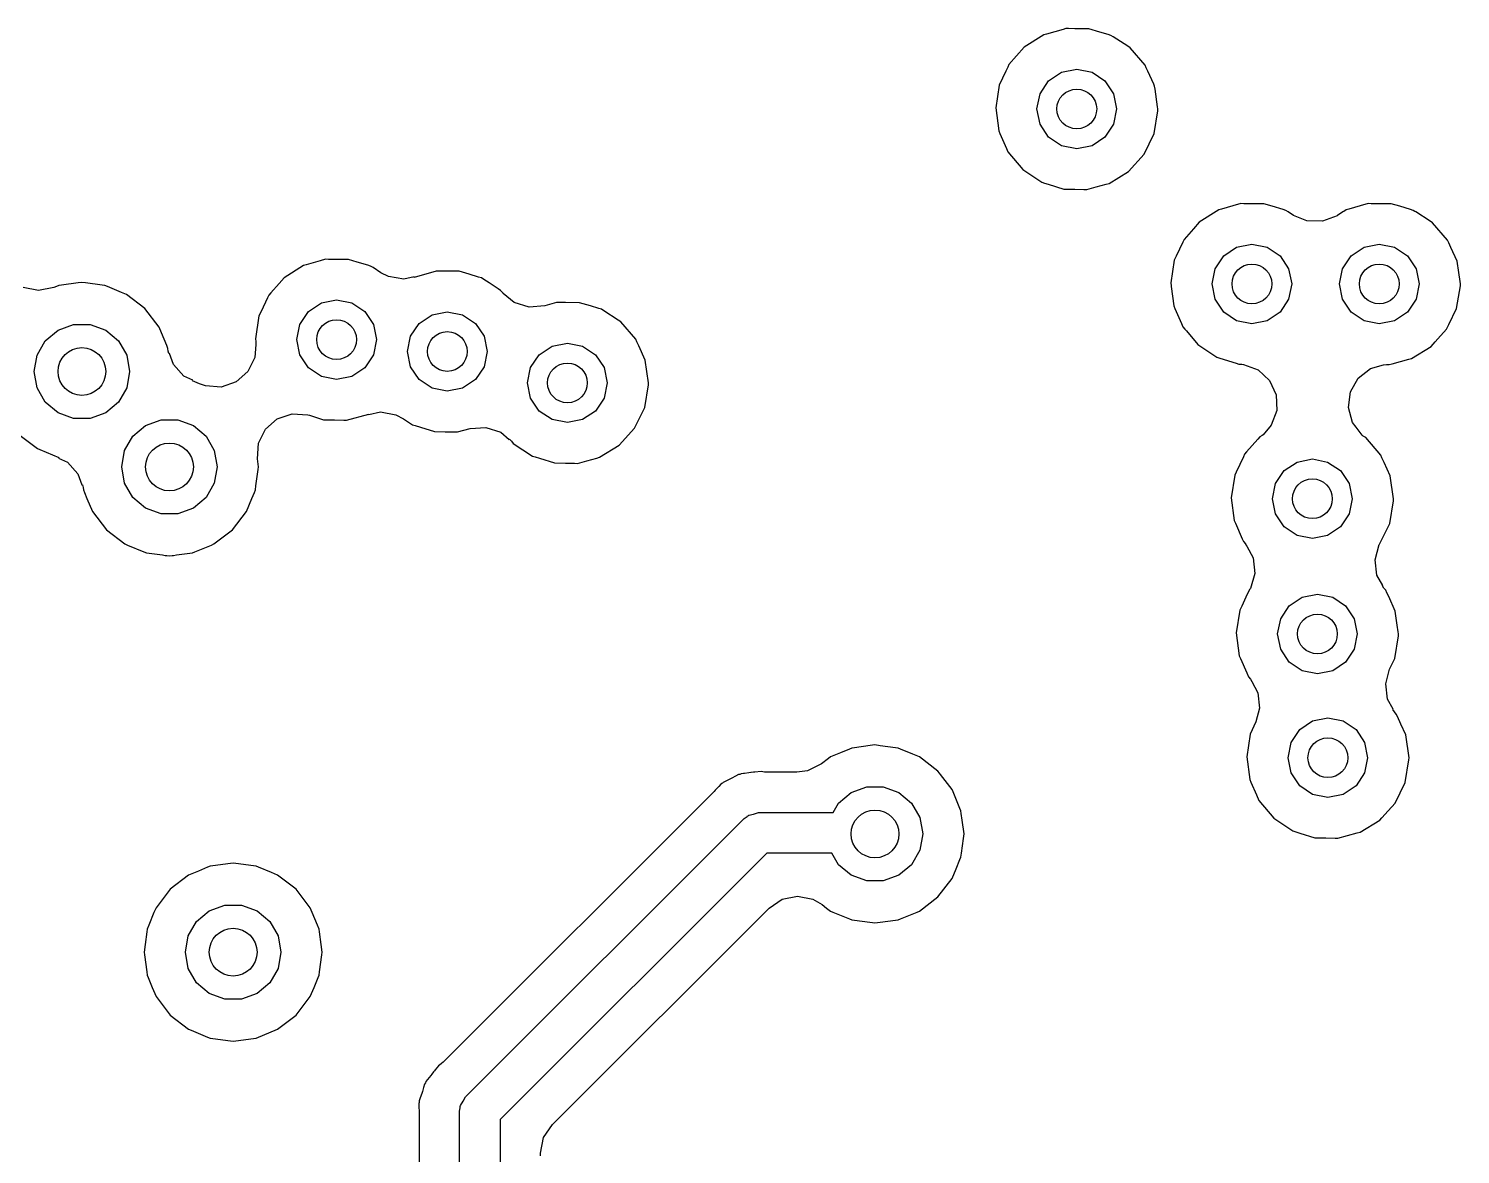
# Model space of a CAD drawing. Extents: x 0.99 to 4.24, y -7.27 to -4.02.
# Drawn here: x 2.04 to 2.3941, y -6.3827 to -6.1041 of the extents above; entities that cross this region are included whole.
import ezdxf

# ---------------------------------------------------------------- set-up
doc = ezdxf.new("R2010")
doc.units = 0
doc.header["$MEASUREMENT"] = 0
doc.layers.add('BLACK', color=7, linetype='CONTINUOUS')

msp = doc.modelspace()

# ---------------------------------------------------------------- linework, layer by layer
at = {"layer": 'BLACK', "linetype": 'CONTINUOUS'}
for p, q in [((2.29581, -6.10433), (2.2917, -6.1055)), ((2.29649, -6.10413), (2.29581, -6.10433)), ((2.29581, -6.10433), (2.29581, -6.10433)), ((2.2972, -6.10414), (2.29649, -6.10413)), ((2.29871, -6.10415), (2.2972, -6.10414)), ((2.30218, -6.10417), (2.29871, -6.10415)), ((2.3049, -6.10498), (2.30218, -6.10417)), ((2.29102, -6.1057), (2.28621, -6.10873)), ((2.2917, -6.1055), (2.29102, -6.1057)), ((2.2917, -6.1055), (2.2917, -6.1055)), ((2.30695, -6.1056), (2.3049, -6.10498)), ((2.30763, -6.1058), (2.30695, -6.1056)), ((2.30695, -6.1056), (2.30695, -6.1056)), ((2.30822, -6.10619), (2.30763, -6.1058)), ((2.31181, -6.10851), (2.30822, -6.10619)), ((2.28621, -6.10873), (2.28244, -6.113)), ((2.3124, -6.10889), (2.31181, -6.10851)), ((2.31181, -6.10851), (2.31181, -6.10851)), ((2.31612, -6.1132), (2.3124, -6.10889)), ((2.28167, -6.11463), (2.28002, -6.11815)), ((2.28214, -6.11364), (2.28167, -6.11463)), ((2.28244, -6.113), (2.28214, -6.11364)), ((2.28214, -6.11364), (2.28214, -6.11364)), ((2.29225, -6.11706), (2.29545, -6.11492)), ((2.29545, -6.11492), (2.29921, -6.11417)), ((2.29921, -6.11417), (2.30298, -6.11492)), ((2.30298, -6.11492), (2.30617, -6.11706)), ((2.31641, -6.11385), (2.31612, -6.1132)), ((2.31677, -6.11463), (2.31641, -6.11385)), ((2.31641, -6.11385), (2.31641, -6.11385)), ((2.31824, -6.11787), (2.31677, -6.11463)), ((2.28002, -6.11815), (2.27915, -6.12377)), ((2.29012, -6.12025), (2.29225, -6.11706)), ((2.30617, -6.11706), (2.30831, -6.12025)), ((2.31847, -6.11838), (2.31824, -6.11787)), ((2.31857, -6.11909), (2.31847, -6.11838)), ((2.28937, -6.12402), (2.29012, -6.12025)), ((2.30831, -6.12025), (2.30906, -6.12402)), ((2.31921, -6.12351), (2.31857, -6.11909)), ((2.27915, -6.12377), (2.27989, -6.12941)), ((2.29012, -6.12778), (2.28937, -6.12402)), ((2.30906, -6.12402), (2.30831, -6.12778)), ((2.31833, -6.13012), (2.31927, -6.12451)), ((2.31928, -6.12402), (2.31921, -6.12351)), ((2.31927, -6.12451), (2.31928, -6.12402)), ((2.27989, -6.12941), (2.28017, -6.13006)), ((2.29225, -6.13098), (2.29012, -6.12778)), ((2.30831, -6.12778), (2.30617, -6.13098)), ((2.28017, -6.13006), (2.28017, -6.13006)), ((2.28017, -6.13006), (2.2818, -6.13377)), ((2.29545, -6.13311), (2.29225, -6.13098)), ((2.30617, -6.13098), (2.30298, -6.13311)), ((2.31585, -6.13524), (2.31833, -6.13012)), ((2.2818, -6.13377), (2.28218, -6.13462)), ((2.28218, -6.13462), (2.28584, -6.13897)), ((2.29921, -6.13386), (2.29545, -6.13311)), ((2.30298, -6.13311), (2.29921, -6.13386)), ((2.31203, -6.13945), (2.31585, -6.13524)), ((2.28584, -6.13897), (2.29057, -6.14213)), ((2.30718, -6.14243), (2.31203, -6.13945)), ((2.29057, -6.14213), (2.29125, -6.14234)), ((2.29125, -6.14234), (2.29125, -6.14234)), ((2.29125, -6.14234), (2.29215, -6.14262)), ((2.29215, -6.14262), (2.296, -6.14382)), ((2.30169, -6.14393), (2.304, -6.1433)), ((2.304, -6.1433), (2.3065, -6.14262)), ((2.3065, -6.14262), (2.30718, -6.14243)), ((2.3065, -6.14262), (2.3065, -6.14262)), ((2.296, -6.14382), (2.2987, -6.14387)), ((2.2987, -6.14387), (2.30098, -6.14392)), ((2.30098, -6.14392), (2.30098, -6.14392)), ((2.30098, -6.14392), (2.30169, -6.14393)), ((2.33433, -6.14901), (2.32951, -6.15204)), ((2.33501, -6.14881), (2.33433, -6.14901)), ((2.33779, -6.14801), (2.33501, -6.14881)), ((2.33501, -6.14881), (2.33501, -6.14881)), ((2.3398, -6.14744), (2.33779, -6.14801)), ((2.34051, -6.14745), (2.3398, -6.14744)), ((2.34202, -6.14746), (2.34051, -6.14745)), ((2.34549, -6.14748), (2.34202, -6.14746)), ((2.34757, -6.1481), (2.34549, -6.14748)), ((2.35026, -6.1489), (2.34757, -6.1481)), ((2.35094, -6.14911), (2.35026, -6.1489)), ((2.35026, -6.1489), (2.35026, -6.1489)), ((2.35153, -6.14949), (2.35094, -6.14911)), ((2.35285, -6.15035), (2.35153, -6.14949)), ((2.35607, -6.15171), (2.35285, -6.15035)), ((2.36359, -6.15042), (2.35996, -6.15181)), ((2.36367, -6.15036), (2.36359, -6.15042)), ((2.36505, -6.14949), (2.36367, -6.15036)), ((2.36522, -6.14938), (2.36505, -6.14949)), ((2.36582, -6.14901), (2.36522, -6.14938)), ((2.36522, -6.14938), (2.36522, -6.14938)), ((2.3665, -6.14881), (2.36582, -6.14901)), ((2.36929, -6.14801), (2.3665, -6.14881)), ((2.3665, -6.14881), (2.3665, -6.14881)), ((2.37129, -6.14744), (2.36929, -6.14801)), ((2.372, -6.14745), (2.37129, -6.14744)), ((2.37351, -6.14746), (2.372, -6.14745)), ((2.37698, -6.14748), (2.37351, -6.14746)), ((2.37907, -6.1481), (2.37698, -6.14748)), ((2.38175, -6.1489), (2.37907, -6.1481)), ((2.38243, -6.14911), (2.38175, -6.1489)), ((2.38175, -6.1489), (2.38175, -6.1489)), ((2.38282, -6.14936), (2.38243, -6.14911)), ((2.38303, -6.14949), (2.38282, -6.14936)), ((2.38661, -6.15182), (2.38303, -6.14949)), ((2.32808, -6.15367), (2.32633, -6.15565)), ((2.32951, -6.15204), (2.32808, -6.15367)), ((2.35996, -6.15181), (2.35607, -6.15171)), ((2.38721, -6.1522), (2.38661, -6.15182)), ((2.38661, -6.15182), (2.38661, -6.15182)), ((2.39092, -6.15651), (2.38721, -6.1522)), ((2.32545, -6.15695), (2.3238, -6.16046)), ((2.32575, -6.15631), (2.32545, -6.15695)), ((2.32545, -6.15695), (2.32545, -6.15695)), ((2.32633, -6.15565), (2.32575, -6.15631)), ((2.33875, -6.15823), (2.34252, -6.15748)), ((2.34252, -6.15748), (2.34629, -6.15823)), ((2.37025, -6.15823), (2.37402, -6.15748)), ((2.37402, -6.15748), (2.37778, -6.15823)), ((2.39121, -6.15716), (2.39092, -6.15651)), ((2.39175, -6.15833), (2.39121, -6.15716)), ((2.39121, -6.15716), (2.39121, -6.15716)), ((2.11342, -6.16122), (2.11211, -6.1616)), ((2.11413, -6.16123), (2.11342, -6.16122)), ((2.11564, -6.16124), (2.11413, -6.16123)), ((2.11911, -6.16126), (2.11564, -6.16124)), ((2.12126, -6.1619), (2.11911, -6.16126)), ((2.3238, -6.16046), (2.32333, -6.16146)), ((2.33343, -6.16356), (2.33556, -6.16036)), ((2.33556, -6.16036), (2.33875, -6.15823)), ((2.34629, -6.15823), (2.34948, -6.16036)), ((2.34948, -6.16036), (2.35161, -6.16356)), ((2.36492, -6.16356), (2.36706, -6.16036)), ((2.36706, -6.16036), (2.37025, -6.15823)), ((2.37778, -6.15823), (2.38098, -6.16036)), ((2.38098, -6.16036), (2.38311, -6.16356)), ((2.39328, -6.16169), (2.39175, -6.15833)), ((2.10795, -6.16278), (2.10314, -6.16582)), ((2.10863, -6.16259), (2.10795, -6.16278)), ((2.11211, -6.1616), (2.10863, -6.16259)), ((2.10863, -6.16259), (2.10863, -6.16259)), ((2.12388, -6.16268), (2.12126, -6.1619)), ((2.12456, -6.16289), (2.12388, -6.16268)), ((2.12388, -6.16268), (2.12388, -6.16268)), ((2.12515, -6.16327), (2.12456, -6.16289)), ((2.12709, -6.16453), (2.12515, -6.16327)), ((2.12515, -6.16327), (2.12515, -6.16327)), ((2.12896, -6.16548), (2.12709, -6.16453)), ((2.1408, -6.16415), (2.13533, -6.16571)), ((2.14151, -6.16415), (2.1408, -6.16415)), ((2.14302, -6.16416), (2.14151, -6.16415)), ((2.14649, -6.16418), (2.14302, -6.16416)), ((2.14891, -6.1649), (2.14649, -6.16418)), ((2.15126, -6.16561), (2.14891, -6.1649)), ((2.32333, -6.16146), (2.32245, -6.16708)), ((2.33268, -6.16732), (2.33343, -6.16356)), ((2.35161, -6.16356), (2.35236, -6.16732)), ((2.36417, -6.16732), (2.36492, -6.16356)), ((2.38311, -6.16356), (2.38386, -6.16732)), ((2.39367, -6.16447), (2.39328, -6.16169)), ((2.394, -6.16675), (2.39367, -6.16447)), ((2.04243, -6.16897), (2.03861, -6.16821)), ((2.04624, -6.16821), (2.04243, -6.16897)), ((2.04685, -6.16796), (2.04624, -6.16821)), ((2.04745, -6.16771), (2.04685, -6.16796)), ((2.04685, -6.16796), (2.04685, -6.16796)), ((2.0481, -6.16762), (2.04745, -6.16771)), ((2.05224, -6.16708), (2.0481, -6.16762)), ((2.0481, -6.16762), (2.0481, -6.16762)), ((2.05315, -6.16696), (2.05224, -6.16708)), ((2.05406, -6.16708), (2.05315, -6.16696)), ((2.0582, -6.16762), (2.05406, -6.16708)), ((2.05885, -6.16771), (2.0582, -6.16762)), ((2.0582, -6.16762), (2.0582, -6.16762)), ((2.05945, -6.16796), (2.05885, -6.16771)), ((2.06297, -6.16941), (2.05945, -6.16796)), ((2.05945, -6.16796), (2.05945, -6.16796)), ((2.10191, -6.16721), (2.09985, -6.16954)), ((2.10314, -6.16582), (2.10191, -6.16721)), ((2.13279, -6.16613), (2.12896, -6.16548)), ((2.13529, -6.16556), (2.13279, -6.16613)), ((2.13533, -6.16571), (2.13529, -6.16556)), ((2.15194, -6.16581), (2.15126, -6.16561)), ((2.15126, -6.16561), (2.15126, -6.16561)), ((2.15254, -6.1662), (2.15194, -6.16581)), ((2.1539, -6.16708), (2.15254, -6.1662)), ((2.15612, -6.16852), (2.1539, -6.16708)), ((2.32245, -6.16708), (2.32255, -6.16778)), ((2.32255, -6.16778), (2.32257, -6.16796)), ((2.32255, -6.16778), (2.32255, -6.16778)), ((2.32257, -6.16796), (2.32319, -6.17272)), ((2.33343, -6.17109), (2.33268, -6.16732)), ((2.35236, -6.16732), (2.35161, -6.17109)), ((2.36492, -6.17109), (2.36417, -6.16732)), ((2.38386, -6.16732), (2.38311, -6.17109)), ((2.39313, -6.17342), (2.39408, -6.16781)), ((2.39408, -6.16732), (2.394, -6.16675)), ((2.39408, -6.16781), (2.39408, -6.16732)), ((2.06416, -6.16991), (2.06297, -6.16941)), ((2.06872, -6.17341), (2.06416, -6.16991)), ((2.09907, -6.17073), (2.09746, -6.17414)), ((2.09937, -6.17009), (2.09907, -6.17073)), ((2.09907, -6.17073), (2.09907, -6.17073)), ((2.09985, -6.16954), (2.09937, -6.17009)), ((2.10918, -6.17414), (2.11238, -6.17201)), ((2.11238, -6.17201), (2.11614, -6.17126)), ((2.11614, -6.17126), (2.11991, -6.17201)), ((2.11991, -6.17201), (2.1231, -6.17414)), ((2.15672, -6.16891), (2.15612, -6.16852)), ((2.15612, -6.16852), (2.15612, -6.16852)), ((2.15732, -6.1696), (2.15672, -6.16891)), ((2.15737, -6.16966), (2.15732, -6.1696)), ((2.16008, -6.17187), (2.15737, -6.16966)), ((2.16378, -6.17305), (2.16008, -6.17187)), ((2.1705, -6.17192), (2.16765, -6.17274)), ((2.17121, -6.17192), (2.1705, -6.17192)), ((2.17273, -6.17193), (2.17121, -6.17192)), ((2.17619, -6.17195), (2.17273, -6.17193)), ((2.17892, -6.17277), (2.17619, -6.17195)), ((2.33556, -6.17428), (2.33343, -6.17109)), ((2.35161, -6.17109), (2.34948, -6.17428)), ((2.36706, -6.17428), (2.36492, -6.17109)), ((2.38311, -6.17109), (2.38098, -6.17428)), ((2.07222, -6.17797), (2.06872, -6.17341)), ((2.09695, -6.17524), (2.09608, -6.18086)), ((2.09746, -6.17414), (2.09695, -6.17524)), ((2.10705, -6.17734), (2.10918, -6.17414)), ((2.1231, -6.17414), (2.12524, -6.17734)), ((2.13657, -6.17707), (2.13976, -6.17493)), ((2.13976, -6.17493), (2.14353, -6.17418)), ((2.14353, -6.17418), (2.14729, -6.17493)), ((2.14729, -6.17493), (2.15049, -6.17707)), ((2.16765, -6.17274), (2.16378, -6.17305)), ((2.18097, -6.17338), (2.17892, -6.17277)), ((2.18165, -6.17358), (2.18097, -6.17338)), ((2.18097, -6.17338), (2.18097, -6.17338)), ((2.18224, -6.17397), (2.18165, -6.17358)), ((2.18582, -6.17629), (2.18224, -6.17397)), ((2.32319, -6.17272), (2.32348, -6.17337)), ((2.32348, -6.17337), (2.32348, -6.17337)), ((2.32348, -6.17337), (2.32511, -6.17708)), ((2.33875, -6.17642), (2.33556, -6.17428)), ((2.34948, -6.17428), (2.34629, -6.17642)), ((2.37025, -6.17642), (2.36706, -6.17428)), ((2.38098, -6.17428), (2.37778, -6.17642)), ((2.39125, -6.17731), (2.39313, -6.17342)), ((2.0441, -6.18138), (2.04724, -6.17875)), ((2.04724, -6.17875), (2.0511, -6.17734)), ((2.0511, -6.17734), (2.0552, -6.17734)), ((2.0552, -6.17734), (2.05906, -6.17875)), ((2.05906, -6.17875), (2.0622, -6.18138)), ((2.07282, -6.17941), (2.07222, -6.17797)), ((2.1063, -6.1811), (2.10705, -6.17734)), ((2.12524, -6.17734), (2.12598, -6.1811)), ((2.13443, -6.18026), (2.13657, -6.17707)), ((2.15049, -6.17707), (2.15262, -6.18026)), ((2.18642, -6.17668), (2.18582, -6.17629)), ((2.18582, -6.17629), (2.18582, -6.17629)), ((2.19013, -6.18099), (2.18642, -6.17668)), ((2.32511, -6.17708), (2.32548, -6.17793)), ((2.32548, -6.17793), (2.32594, -6.17847)), ((2.32594, -6.17847), (2.32594, -6.17847)), ((2.32594, -6.17847), (2.32632, -6.17892)), ((2.32632, -6.17892), (2.32914, -6.18228)), ((2.34252, -6.17717), (2.33875, -6.17642)), ((2.34629, -6.17642), (2.34252, -6.17717)), ((2.37402, -6.17717), (2.37025, -6.17642)), ((2.37778, -6.17642), (2.37402, -6.17717)), ((2.38851, -6.18091), (2.39065, -6.17854)), ((2.39065, -6.17854), (2.39125, -6.17731)), ((2.04205, -6.18494), (2.0441, -6.18138)), ((2.0622, -6.18138), (2.06425, -6.18494)), ((2.07413, -6.18257), (2.07282, -6.17941)), ((2.07442, -6.18328), (2.07413, -6.18257)), ((2.09614, -6.18227), (2.09592, -6.18554)), ((2.09608, -6.18086), (2.09617, -6.18156)), ((2.09616, -6.18227), (2.09614, -6.18227)), ((2.09618, -6.18166), (2.09616, -6.18192)), ((2.09616, -6.18192), (2.09616, -6.18227)), ((2.09617, -6.18156), (2.09617, -6.18156)), ((2.09617, -6.18156), (2.09618, -6.18166)), ((2.10705, -6.18487), (2.1063, -6.1811)), ((2.12598, -6.1811), (2.12524, -6.18487)), ((2.13368, -6.18403), (2.13443, -6.18026)), ((2.15262, -6.18026), (2.15337, -6.18403)), ((2.16946, -6.18271), (2.17323, -6.18196)), ((2.17323, -6.18196), (2.17699, -6.18271)), ((2.19043, -6.18163), (2.19013, -6.18099)), ((2.19043, -6.18164), (2.19043, -6.18163)), ((2.1909, -6.18267), (2.19043, -6.18164)), ((2.19249, -6.18617), (2.1909, -6.18267)), ((2.32914, -6.18228), (2.33388, -6.18543)), ((2.38683, -6.18276), (2.38785, -6.18164)), ((2.38785, -6.18164), (2.38851, -6.18091)), ((2.04134, -6.18898), (2.04205, -6.18494)), ((2.06425, -6.18494), (2.06496, -6.18898)), ((2.0745, -6.18392), (2.07442, -6.18328)), ((2.07467, -6.18456), (2.0745, -6.18392)), ((2.07482, -6.18452), (2.07467, -6.18456)), ((2.07577, -6.18725), (2.07482, -6.18452)), ((2.09592, -6.18554), (2.0942, -6.18902)), ((2.10918, -6.18806), (2.10705, -6.18487)), ((2.12524, -6.18487), (2.1231, -6.18806)), ((2.13443, -6.18779), (2.13368, -6.18403)), ((2.15337, -6.18403), (2.15262, -6.18779)), ((2.16414, -6.18803), (2.16627, -6.18484)), ((2.16627, -6.18484), (2.16946, -6.18271)), ((2.17699, -6.18271), (2.18019, -6.18484)), ((2.18019, -6.18484), (2.18232, -6.18803)), ((2.19329, -6.1918), (2.19249, -6.18617)), ((2.33388, -6.18543), (2.33456, -6.18565)), ((2.33456, -6.18565), (2.33456, -6.18565)), ((2.33456, -6.18565), (2.33863, -6.18692)), ((2.37718, -6.18705), (2.3813, -6.18593)), ((2.3813, -6.18593), (2.38199, -6.18574)), ((2.3813, -6.18593), (2.3813, -6.18593)), ((2.38199, -6.18574), (2.38683, -6.18276)), ((2.04205, -6.19302), (2.04134, -6.18898)), ((2.06496, -6.18898), (2.06425, -6.19302)), ((2.07838, -6.19013), (2.07577, -6.18725)), ((2.0942, -6.18902), (2.09128, -6.19158)), ((2.11238, -6.1902), (2.10918, -6.18806)), ((2.1231, -6.18806), (2.11991, -6.1902)), ((2.13657, -6.19099), (2.13443, -6.18779)), ((2.15262, -6.18779), (2.15049, -6.19099)), ((2.16339, -6.1918), (2.16414, -6.18803)), ((2.18232, -6.18803), (2.18307, -6.1918)), ((2.33863, -6.18692), (2.33863, -6.18692)), ((2.33863, -6.18692), (2.33931, -6.18713)), ((2.33931, -6.18713), (2.34002, -6.18714)), ((2.34002, -6.18714), (2.34043, -6.18721)), ((2.34043, -6.18721), (2.34407, -6.18857)), ((2.34407, -6.18857), (2.34691, -6.19122)), ((2.36881, -6.19065), (2.37189, -6.18827)), ((2.37189, -6.18827), (2.37509, -6.18731)), ((2.37509, -6.18731), (2.37579, -6.18722)), ((2.37579, -6.18722), (2.3765, -6.18724)), ((2.3765, -6.18724), (2.37718, -6.18705)), ((2.37718, -6.18705), (2.37718, -6.18705)), ((2.0441, -6.19657), (2.04205, -6.19302)), ((2.06425, -6.19302), (2.0622, -6.19657)), ((2.08057, -6.19116), (2.07838, -6.19013)), ((2.0805, -6.19133), (2.08057, -6.19116)), ((2.08223, -6.19205), (2.0805, -6.19133)), ((2.08249, -6.19215), (2.08223, -6.19205)), ((2.08372, -6.19257), (2.08249, -6.19215)), ((2.0876, -6.19283), (2.08372, -6.19257)), ((2.09128, -6.19158), (2.0876, -6.19283)), ((2.11614, -6.19094), (2.11238, -6.1902)), ((2.11991, -6.1902), (2.11614, -6.19094)), ((2.13976, -6.19312), (2.13657, -6.19099)), ((2.14353, -6.19387), (2.13976, -6.19312)), ((2.14729, -6.19312), (2.14353, -6.19387)), ((2.15049, -6.19099), (2.14729, -6.19312)), ((2.16414, -6.19557), (2.16339, -6.1918)), ((2.18307, -6.1918), (2.18232, -6.19557)), ((2.19234, -6.1979), (2.19329, -6.19229)), ((2.19329, -6.19229), (2.19329, -6.1918)), ((2.34691, -6.19122), (2.34853, -6.19475)), ((2.36688, -6.19402), (2.36881, -6.19065)), ((2.04724, -6.19921), (2.0441, -6.19657)), ((2.0622, -6.19657), (2.05906, -6.19921)), ((2.16627, -6.19876), (2.16414, -6.19557)), ((2.18232, -6.19557), (2.18019, -6.19876)), ((2.34853, -6.19475), (2.34867, -6.19864)), ((2.36638, -6.19787), (2.36688, -6.19402)), ((2.0511, -6.20061), (2.04724, -6.19921)), ((2.05906, -6.19921), (2.0552, -6.20061)), ((2.10146, -6.20069), (2.10514, -6.19944)), ((2.10514, -6.19944), (2.10901, -6.1997)), ((2.10901, -6.1997), (2.10941, -6.19981)), ((2.10941, -6.19981), (2.11293, -6.20091)), ((2.11862, -6.20101), (2.12411, -6.19952)), ((2.12411, -6.19952), (2.12413, -6.1996)), ((2.12413, -6.1996), (2.12699, -6.19899)), ((2.12699, -6.19899), (2.13081, -6.19969)), ((2.13081, -6.19969), (2.13266, -6.20066)), ((2.16946, -6.20089), (2.16627, -6.19876)), ((2.18019, -6.19876), (2.17699, -6.20089)), ((2.18986, -6.20302), (2.19234, -6.1979)), ((2.34867, -6.19864), (2.34731, -6.20228)), ((2.3674, -6.20162), (2.36638, -6.19787)), ((2.0552, -6.20061), (2.0511, -6.20061)), ((2.06576, -6.20501), (2.0689, -6.20237)), ((2.0689, -6.20237), (2.07275, -6.20097)), ((2.07275, -6.20097), (2.07685, -6.20097)), ((2.07685, -6.20097), (2.08071, -6.20237)), ((2.08071, -6.20237), (2.08385, -6.20501)), ((2.09682, -6.20674), (2.09853, -6.20325)), ((2.09853, -6.20325), (2.10146, -6.20069)), ((2.11293, -6.20091), (2.11563, -6.20096)), ((2.11563, -6.20096), (2.11791, -6.201)), ((2.11791, -6.201), (2.11791, -6.201)), ((2.11791, -6.201), (2.11862, -6.20101)), ((2.13266, -6.20066), (2.13489, -6.20214)), ((2.13489, -6.20214), (2.13556, -6.20235)), ((2.13556, -6.20235), (2.13556, -6.20235)), ((2.13556, -6.20235), (2.13686, -6.20276)), ((2.13686, -6.20276), (2.14032, -6.20383)), ((2.14032, -6.20383), (2.14301, -6.20388)), ((2.14301, -6.20388), (2.1453, -6.20393)), ((2.14601, -6.20394), (2.1492, -6.20307)), ((2.1492, -6.20307), (2.15307, -6.2028)), ((2.15307, -6.2028), (2.15676, -6.20403)), ((2.17323, -6.20164), (2.16946, -6.20089)), ((2.17699, -6.20089), (2.17323, -6.20164)), ((2.18605, -6.20724), (2.18986, -6.20302)), ((2.34731, -6.20228), (2.34529, -6.20463)), ((2.36827, -6.20276), (2.3674, -6.20162)), ((2.36977, -6.2047), (2.36827, -6.20276)), ((2.03758, -6.20455), (2.04214, -6.20805)), ((2.0637, -6.20856), (2.06576, -6.20501)), ((2.08385, -6.20501), (2.0859, -6.20856)), ((2.09656, -6.21062), (2.09682, -6.20674)), ((2.1453, -6.20393), (2.1453, -6.20393)), ((2.1453, -6.20393), (2.14601, -6.20394)), ((2.15676, -6.20403), (2.15884, -6.20577)), ((2.15884, -6.20577), (2.15887, -6.20574)), ((2.15887, -6.20574), (2.1594, -6.20622)), ((2.1594, -6.20622), (2.15985, -6.20676)), ((2.15985, -6.20676), (2.16459, -6.20991)), ((2.1812, -6.21022), (2.18605, -6.20724)), ((2.34401, -6.20572), (2.34122, -6.20888)), ((2.34447, -6.20519), (2.34401, -6.20572)), ((2.34401, -6.20572), (2.34401, -6.20572)), ((2.34507, -6.20481), (2.34447, -6.20519)), ((2.34529, -6.20463), (2.34507, -6.20481)), ((2.37008, -6.20497), (2.36977, -6.2047)), ((2.37067, -6.20535), (2.37008, -6.20497)), ((2.37439, -6.20966), (2.37067, -6.20535)), ((2.04214, -6.20805), (2.04274, -6.2083)), ((2.04274, -6.2083), (2.04745, -6.21025)), ((2.04745, -6.21025), (2.04738, -6.21041)), ((2.04738, -6.21041), (2.04957, -6.21144)), ((2.06299, -6.2126), (2.0637, -6.20856)), ((2.0859, -6.20856), (2.08661, -6.2126)), ((2.09674, -6.21195), (2.09656, -6.21062)), ((2.16459, -6.20991), (2.16527, -6.21012)), ((2.16527, -6.21012), (2.16527, -6.21012)), ((2.16527, -6.21012), (2.16632, -6.21045)), ((2.16632, -6.21045), (2.17002, -6.21161)), ((2.17801, -6.21108), (2.18051, -6.2104)), ((2.18051, -6.2104), (2.1812, -6.21022)), ((2.18051, -6.2104), (2.18051, -6.2104)), ((2.34041, -6.2101), (2.33864, -6.21386)), ((2.34071, -6.20946), (2.34041, -6.2101)), ((2.34041, -6.2101), (2.34041, -6.2101)), ((2.34122, -6.20888), (2.34071, -6.20946)), ((2.35371, -6.21138), (2.35748, -6.21063)), ((2.35748, -6.21063), (2.36125, -6.21138)), ((2.37468, -6.21031), (2.37439, -6.20966)), ((2.37523, -6.21153), (2.37468, -6.21031)), ((2.37468, -6.21031), (2.37468, -6.21031)), ((2.04957, -6.21144), (2.05218, -6.21432)), ((2.05218, -6.21432), (2.05313, -6.21706)), ((2.0637, -6.21664), (2.06299, -6.2126)), ((2.08661, -6.2126), (2.0859, -6.21664)), ((2.0962, -6.21729), (2.09674, -6.21325)), ((2.09682, -6.2126), (2.09674, -6.21195)), ((2.09674, -6.21325), (2.09682, -6.2126)), ((2.17002, -6.21161), (2.17272, -6.21166)), ((2.17272, -6.21166), (2.175, -6.2117)), ((2.175, -6.2117), (2.175, -6.2117)), ((2.175, -6.2117), (2.17571, -6.21171)), ((2.17571, -6.21171), (2.17801, -6.21108)), ((2.33864, -6.21386), (2.33829, -6.21461)), ((2.34839, -6.21671), (2.35052, -6.21351)), ((2.35052, -6.21351), (2.35371, -6.21138)), ((2.36125, -6.21138), (2.36444, -6.21351)), ((2.36444, -6.21351), (2.36657, -6.21671)), ((2.37674, -6.21484), (2.37523, -6.21153)), ((2.05313, -6.21706), (2.05328, -6.21702)), ((2.05328, -6.21702), (2.05345, -6.21765)), ((2.05345, -6.21765), (2.05353, -6.2183)), ((2.06576, -6.22019), (2.0637, -6.21664)), ((2.0859, -6.21664), (2.08385, -6.22019)), ((2.09607, -6.2183), (2.0962, -6.21729)), ((2.33829, -6.21461), (2.33742, -6.22023)), ((2.34764, -6.22047), (2.34839, -6.21671)), ((2.36657, -6.21671), (2.36732, -6.22047)), ((2.37755, -6.22047), (2.37674, -6.21484)), ((2.05353, -6.2183), (2.05378, -6.2189)), ((2.05378, -6.2189), (2.05378, -6.2189)), ((2.05378, -6.2189), (2.0544, -6.22038)), ((2.0544, -6.22038), (2.05573, -6.22361)), ((2.0689, -6.22283), (2.06576, -6.22019)), ((2.08385, -6.22019), (2.08071, -6.22283)), ((2.09387, -6.22361), (2.09521, -6.22038)), ((2.09521, -6.22038), (2.09582, -6.2189)), ((2.09582, -6.2189), (2.09607, -6.2183)), ((2.09582, -6.2189), (2.09582, -6.2189)), ((2.33742, -6.22023), (2.33815, -6.22587)), ((2.34839, -6.22424), (2.34764, -6.22047)), ((2.36732, -6.22047), (2.36657, -6.22424)), ((2.3766, -6.22657), (2.37754, -6.22096)), ((2.37754, -6.22096), (2.37755, -6.22047)), ((2.05573, -6.22361), (2.05923, -6.22817)), ((2.07275, -6.22423), (2.0689, -6.22283)), ((2.07685, -6.22423), (2.07275, -6.22423)), ((2.08071, -6.22283), (2.07685, -6.22423)), ((2.09037, -6.22817), (2.09387, -6.22361)), ((2.35052, -6.22743), (2.34839, -6.22424)), ((2.36657, -6.22424), (2.36444, -6.22743)), ((2.05923, -6.22817), (2.06379, -6.23167)), ((2.08581, -6.23167), (2.09037, -6.22817)), ((2.33815, -6.22587), (2.33844, -6.22652)), ((2.33844, -6.22652), (2.33844, -6.22652)), ((2.33844, -6.22652), (2.34013, -6.23036)), ((2.35371, -6.22957), (2.35052, -6.22743)), ((2.36444, -6.22743), (2.36125, -6.22957)), ((2.37412, -6.23169), (2.3766, -6.22657)), ((2.06379, -6.23167), (2.0644, -6.23192)), ((2.0644, -6.23192), (2.0685, -6.23362)), ((2.08111, -6.23362), (2.08521, -6.23192)), ((2.08521, -6.23192), (2.08581, -6.23167)), ((2.34013, -6.23036), (2.34044, -6.23108)), ((2.34044, -6.23108), (2.3409, -6.23162)), ((2.3409, -6.23162), (2.3409, -6.23162)), ((2.3409, -6.23162), (2.34096, -6.23168)), ((2.34096, -6.23168), (2.34106, -6.23188)), ((2.34106, -6.23188), (2.34128, -6.23222)), ((2.34128, -6.23222), (2.34126, -6.23223)), ((2.34126, -6.23223), (2.34283, -6.23509)), ((2.35748, -6.23031), (2.35371, -6.22957)), ((2.36125, -6.22957), (2.35748, -6.23031)), ((2.37297, -6.23556), (2.37401, -6.23182)), ((2.37401, -6.23181), (2.37412, -6.23169)), ((2.37401, -6.23182), (2.37401, -6.23181)), ((2.0685, -6.23362), (2.0685, -6.23362)), ((2.0685, -6.23362), (2.0691, -6.23387)), ((2.0691, -6.23387), (2.06975, -6.23395)), ((2.06975, -6.23395), (2.06975, -6.23395)), ((2.06975, -6.23395), (2.07309, -6.23439)), ((2.07309, -6.23439), (2.07378, -6.23448)), ((2.07378, -6.23448), (2.07416, -6.23453)), ((2.07416, -6.23453), (2.0748, -6.23462)), ((2.0748, -6.23462), (2.07545, -6.23453)), ((2.07545, -6.23453), (2.07583, -6.23448)), ((2.07583, -6.23448), (2.07651, -6.23439)), ((2.07651, -6.23439), (2.07986, -6.23395)), ((2.07986, -6.23395), (2.0805, -6.23387)), ((2.07986, -6.23395), (2.07986, -6.23395)), ((2.0805, -6.23387), (2.08111, -6.23362)), ((2.08111, -6.23362), (2.08111, -6.23362)), ((2.34283, -6.23509), (2.34325, -6.23895)), ((2.37344, -6.23942), (2.37297, -6.23556)), ((2.34325, -6.23895), (2.34217, -6.24268)), ((2.34217, -6.24268), (2.34196, -6.24292)), ((2.37487, -6.24194), (2.37344, -6.23942)), ((2.37479, -6.24199), (2.37487, -6.24194)), ((2.37517, -6.24259), (2.37479, -6.24199)), ((2.37563, -6.24313), (2.37517, -6.24259)), ((2.34105, -6.24485), (2.34002, -6.24705)), ((2.34196, -6.24292), (2.34105, -6.24485)), ((2.35177, -6.24698), (2.35496, -6.24484)), ((2.35496, -6.24484), (2.35873, -6.24409)), ((2.35873, -6.24409), (2.3625, -6.24484)), ((2.3625, -6.24484), (2.36569, -6.24698)), ((2.37593, -6.24377), (2.37563, -6.24313)), ((2.37635, -6.2447), (2.37593, -6.24377)), ((2.37593, -6.24377), (2.37593, -6.24377)), ((2.37799, -6.24831), (2.37635, -6.2447)), ((2.33954, -6.24807), (2.33866, -6.25369)), ((2.34002, -6.24705), (2.33954, -6.24807)), ((2.34964, -6.25017), (2.35177, -6.24698)), ((2.36569, -6.24698), (2.36782, -6.25017)), ((2.37848, -6.25174), (2.37799, -6.24831)), ((2.34889, -6.25394), (2.34964, -6.25017)), ((2.36782, -6.25017), (2.36857, -6.25394)), ((2.37872, -6.25343), (2.37848, -6.25174)), ((2.3788, -6.25394), (2.37872, -6.25343)), ((2.33866, -6.25369), (2.3394, -6.25933)), ((2.34964, -6.2577), (2.34889, -6.25394)), ((2.36857, -6.25394), (2.36782, -6.2577)), ((2.37785, -6.26004), (2.37879, -6.25443)), ((2.37879, -6.25443), (2.3788, -6.25394)), ((2.3394, -6.25933), (2.33969, -6.25998)), ((2.33969, -6.25998), (2.33969, -6.25998)), ((2.33969, -6.25998), (2.34125, -6.26353)), ((2.35177, -6.2609), (2.34964, -6.2577)), ((2.36782, -6.2577), (2.36569, -6.2609)), ((2.37754, -6.26068), (2.37785, -6.26004)), ((2.34125, -6.26353), (2.34169, -6.26454)), ((2.35496, -6.26303), (2.35177, -6.2609)), ((2.35873, -6.26378), (2.35496, -6.26303)), ((2.3625, -6.26303), (2.35873, -6.26378)), ((2.36569, -6.2609), (2.3625, -6.26303)), ((2.37561, -6.26625), (2.37658, -6.26265)), ((2.37658, -6.26265), (2.37754, -6.26068)), ((2.37754, -6.26068), (2.37754, -6.26068)), ((2.34169, -6.26454), (2.34215, -6.26508)), ((2.34215, -6.26508), (2.34253, -6.26569)), ((2.34253, -6.26569), (2.34249, -6.26571)), ((2.34249, -6.26571), (2.344, -6.26847)), ((2.37608, -6.27011), (2.37561, -6.26625)), ((2.344, -6.26847), (2.34443, -6.27233)), ((2.37746, -6.27255), (2.37608, -6.27011)), ((2.34443, -6.27233), (2.34352, -6.2757)), ((2.35754, -6.27546), (2.36131, -6.27471)), ((2.36131, -6.27471), (2.36508, -6.27546)), ((2.37737, -6.27261), (2.37746, -6.27255)), ((2.37775, -6.27321), (2.37737, -6.27261)), ((2.37821, -6.27374), (2.37775, -6.27321)), ((2.37851, -6.27439), (2.37821, -6.27374)), ((2.37934, -6.27623), (2.37851, -6.27439)), ((2.37851, -6.27439), (2.37851, -6.27439)), ((2.34352, -6.2757), (2.34212, -6.27869)), ((2.35222, -6.28079), (2.35435, -6.2776)), ((2.35435, -6.2776), (2.35754, -6.27546)), ((2.36508, -6.27546), (2.36827, -6.2776)), ((2.36827, -6.2776), (2.3704, -6.28079)), ((2.38057, -6.27892), (2.37934, -6.27623)), ((2.24813, -6.28157), (2.24425, -6.28208)), ((2.2493, -6.28141), (2.24813, -6.28157)), ((2.25058, -6.28158), (2.2493, -6.28141)), ((2.25435, -6.28208), (2.25058, -6.28158)), ((2.34212, -6.27869), (2.34124, -6.28431)), ((2.35147, -6.28456), (2.35222, -6.28079)), ((2.3704, -6.28079), (2.37115, -6.28456)), ((2.38138, -6.28456), (2.38057, -6.27892)), ((2.23777, -6.28476), (2.23606, -6.28607)), ((2.23829, -6.28436), (2.23777, -6.28476)), ((2.24078, -6.28333), (2.23829, -6.28436)), ((2.243, -6.28241), (2.24078, -6.28333)), ((2.2436, -6.28216), (2.243, -6.28241)), ((2.243, -6.28241), (2.243, -6.28241)), ((2.24425, -6.28208), (2.2436, -6.28216)), ((2.24425, -6.28208), (2.24425, -6.28208)), ((2.255, -6.28216), (2.25435, -6.28208)), ((2.25435, -6.28208), (2.25435, -6.28208)), ((2.2556, -6.28241), (2.255, -6.28216)), ((2.25866, -6.28368), (2.2556, -6.28241)), ((2.2556, -6.28241), (2.2556, -6.28241)), ((2.26031, -6.28436), (2.25866, -6.28368)), ((2.26487, -6.28786), (2.26031, -6.28436)), ((2.34124, -6.28431), (2.34198, -6.28995)), ((2.35222, -6.28832), (2.35147, -6.28456)), ((2.37115, -6.28456), (2.3704, -6.28832)), ((2.38043, -6.29066), (2.38137, -6.28505)), ((2.38137, -6.28505), (2.38138, -6.28456)), ((2.21554, -6.28874), (2.21482, -6.28913)), ((2.2159, -6.28868), (2.21554, -6.28874)), ((2.21622, -6.28853), (2.2159, -6.28868)), ((2.21678, -6.28846), (2.21622, -6.28853)), ((2.21704, -6.28843), (2.21678, -6.28846)), ((2.21678, -6.28846), (2.21678, -6.28846)), ((2.21812, -6.2883), (2.21704, -6.28843)), ((2.21704, -6.28843), (2.21704, -6.28843)), ((2.21704, -6.28843), (2.21704, -6.28843)), ((2.21859, -6.28824), (2.21812, -6.2883)), ((2.21867, -6.28822), (2.21859, -6.28824)), ((2.21922, -6.28813), (2.21867, -6.28822)), ((2.21957, -6.28813), (2.21922, -6.28813)), ((2.21962, -6.28813), (2.21957, -6.28813)), ((2.22119, -6.28794), (2.21962, -6.28813)), ((2.22199, -6.28811), (2.22119, -6.28794)), ((2.22213, -6.28812), (2.22199, -6.28811)), ((2.2226, -6.28813), (2.22213, -6.28812)), ((2.23, -6.28813), (2.2226, -6.28813)), ((2.23258, -6.28779), (2.23, -6.28813)), ((2.23606, -6.28607), (2.23258, -6.28779)), ((2.26527, -6.28838), (2.26487, -6.28786)), ((2.26551, -6.2887), (2.26527, -6.28838)), ((2.26837, -6.29242), (2.26551, -6.2887)), ((2.35435, -6.29152), (2.35222, -6.28832)), ((2.3704, -6.28832), (2.36827, -6.29152)), ((2.21064, -6.29166), (2.20976, -6.29261)), ((2.21114, -6.29112), (2.21064, -6.29166)), ((2.21141, -6.29097), (2.21114, -6.29112)), ((2.21155, -6.29083), (2.21141, -6.29097)), ((2.21172, -6.29069), (2.21155, -6.29083)), ((2.21228, -6.29042), (2.21172, -6.29069)), ((2.21344, -6.28986), (2.21228, -6.29042)), ((2.21228, -6.29042), (2.21228, -6.29042)), ((2.21386, -6.28965), (2.21344, -6.28986)), ((2.21482, -6.28913), (2.21386, -6.28965)), ((2.21482, -6.28913), (2.21482, -6.28913)), ((2.24339, -6.2932), (2.24725, -6.2918)), ((2.24725, -6.2918), (2.25135, -6.2918)), ((2.25135, -6.2918), (2.25521, -6.2932)), ((2.26862, -6.29303), (2.26837, -6.29242)), ((2.34198, -6.28995), (2.34227, -6.2906)), ((2.34227, -6.2906), (2.34227, -6.2906)), ((2.34227, -6.2906), (2.34365, -6.29374)), ((2.35754, -6.29365), (2.35435, -6.29152)), ((2.36827, -6.29152), (2.36508, -6.29365)), ((2.37795, -6.29578), (2.38043, -6.29066)), ((2.20949, -6.29289), (2.14246, -6.35992)), ((2.20976, -6.29261), (2.20949, -6.29289)), ((2.23892, -6.29815), (2.24025, -6.29584)), ((2.24025, -6.29584), (2.24339, -6.2932)), ((2.25521, -6.2932), (2.25835, -6.29584)), ((2.25835, -6.29584), (2.2604, -6.29939)), ((2.27031, -6.2971), (2.26862, -6.29303)), ((2.34365, -6.29374), (2.34427, -6.29516)), ((2.34427, -6.29516), (2.34793, -6.29951)), ((2.36131, -6.2944), (2.35754, -6.29365)), ((2.36508, -6.29365), (2.36131, -6.2944)), ((2.37619, -6.29771), (2.37795, -6.29578)), ((2.21694, -6.29961), (2.21765, -6.29908)), ((2.21765, -6.29908), (2.21777, -6.29894)), ((2.21777, -6.29894), (2.21788, -6.29891)), ((2.21788, -6.29891), (2.21809, -6.29876)), ((2.21809, -6.29876), (2.21929, -6.2985)), ((2.21929, -6.2985), (2.22047, -6.29815)), ((2.22047, -6.29815), (2.23892, -6.29815)), ((2.2604, -6.29939), (2.26111, -6.30343)), ((2.27057, -6.29773), (2.27031, -6.2971)), ((2.27065, -6.29838), (2.27057, -6.29773)), ((2.27087, -6.3), (2.27065, -6.29838)), ((2.27065, -6.29838), (2.27065, -6.29838)), ((2.34793, -6.29951), (2.35267, -6.30267)), ((2.37413, -6.3), (2.37467, -6.2994)), ((2.37467, -6.2994), (2.37619, -6.29771)), ((2.14804, -6.36851), (2.21694, -6.29961)), ((2.27132, -6.30343), (2.27087, -6.3)), ((2.35267, -6.30267), (2.35335, -6.30288)), ((2.35335, -6.30288), (2.35335, -6.30288)), ((2.35335, -6.30288), (2.35434, -6.30319)), ((2.36859, -6.30316), (2.36928, -6.30297)), ((2.36928, -6.30297), (2.37413, -6.3)), ((2.26111, -6.30343), (2.2604, -6.30747)), ((2.27069, -6.30822), (2.27117, -6.30455)), ((2.27117, -6.30455), (2.27132, -6.30343)), ((2.35434, -6.30319), (2.3581, -6.30436)), ((2.3581, -6.30436), (2.3608, -6.30441)), ((2.3608, -6.30441), (2.36308, -6.30446)), ((2.36308, -6.30446), (2.36308, -6.30446)), ((2.36308, -6.30446), (2.36379, -6.30447)), ((2.36379, -6.30447), (2.36619, -6.30381)), ((2.36619, -6.30381), (2.36859, -6.30316)), ((2.36859, -6.30316), (2.36859, -6.30316)), ((2.22254, -6.30815), (2.15657, -6.37412)), ((2.23859, -6.30815), (2.22254, -6.30815)), ((2.24025, -6.31103), (2.23859, -6.30815)), ((2.2604, -6.30747), (2.25835, -6.31103)), ((2.26936, -6.31205), (2.27032, -6.30974)), ((2.27032, -6.30974), (2.27057, -6.30913)), ((2.27032, -6.30974), (2.27032, -6.30974)), ((2.27057, -6.30913), (2.27069, -6.30822)), ((2.07954, -6.31361), (2.07498, -6.31711)), ((2.08195, -6.31261), (2.07954, -6.31361)), ((2.08425, -6.31166), (2.08195, -6.31261)), ((2.08485, -6.31141), (2.08425, -6.31166)), ((2.08425, -6.31166), (2.08425, -6.31166)), ((2.0855, -6.31132), (2.08485, -6.31141)), ((2.0899, -6.31074), (2.0855, -6.31132)), ((2.0855, -6.31132), (2.0855, -6.31132)), ((2.09055, -6.31066), (2.0899, -6.31074)), ((2.0912, -6.31074), (2.09055, -6.31066)), ((2.0956, -6.31132), (2.0912, -6.31074)), ((2.09625, -6.31141), (2.0956, -6.31132)), ((2.0956, -6.31132), (2.0956, -6.31132)), ((2.09685, -6.31166), (2.09625, -6.31141)), ((2.10007, -6.31299), (2.09685, -6.31166)), ((2.09685, -6.31166), (2.09685, -6.31166)), ((2.10156, -6.31361), (2.10007, -6.31299)), ((2.10612, -6.31711), (2.10156, -6.31361)), ((2.24339, -6.31366), (2.24025, -6.31103)), ((2.24725, -6.31506), (2.24339, -6.31366)), ((2.25521, -6.31366), (2.25135, -6.31506)), ((2.25835, -6.31103), (2.25521, -6.31366)), ((2.26837, -6.31444), (2.26936, -6.31205)), ((2.07498, -6.31711), (2.07148, -6.32167)), ((2.10962, -6.32167), (2.10612, -6.31711)), ((2.25135, -6.31506), (2.24725, -6.31506)), ((2.26487, -6.319), (2.26837, -6.31444)), ((2.2231, -6.32176), (2.22633, -6.3196)), ((2.22633, -6.3196), (2.23014, -6.31885)), ((2.23014, -6.31885), (2.23395, -6.3196)), ((2.23395, -6.3196), (2.23621, -6.3209)), ((2.26031, -6.3225), (2.26487, -6.319)), ((2.07097, -6.3229), (2.0697, -6.32597)), ((2.07148, -6.32167), (2.07097, -6.3229)), ((2.0815, -6.32509), (2.08465, -6.32245)), ((2.08465, -6.32245), (2.0885, -6.32105)), ((2.0885, -6.32105), (2.0926, -6.32105)), ((2.0926, -6.32105), (2.09646, -6.32245)), ((2.09646, -6.32245), (2.0996, -6.32509)), ((2.11013, -6.3229), (2.10962, -6.32167)), ((2.1114, -6.32597), (2.11013, -6.3229)), ((2.16951, -6.37535), (2.2231, -6.32176)), ((2.23621, -6.3209), (2.23733, -6.32176)), ((2.23733, -6.32176), (2.23829, -6.3225)), ((2.23829, -6.3225), (2.23889, -6.32275)), ((2.23889, -6.32275), (2.243, -6.32445)), ((2.2556, -6.32445), (2.25971, -6.32275)), ((2.25971, -6.32275), (2.26031, -6.3225)), ((2.0692, -6.32763), (2.06879, -6.33074)), ((2.06928, -6.32698), (2.0692, -6.32763)), ((2.0692, -6.32763), (2.0692, -6.32763)), ((2.0697, -6.32597), (2.06928, -6.32698)), ((2.07945, -6.32864), (2.0815, -6.32509)), ((2.0996, -6.32509), (2.10165, -6.32864)), ((2.11182, -6.32698), (2.1114, -6.32597)), ((2.11191, -6.32763), (2.11182, -6.32698)), ((2.11232, -6.33074), (2.11191, -6.32763)), ((2.11191, -6.32763), (2.11191, -6.32763)), ((2.243, -6.32445), (2.243, -6.32445)), ((2.243, -6.32445), (2.2436, -6.3247)), ((2.2436, -6.3247), (2.24425, -6.32479)), ((2.24425, -6.32479), (2.24425, -6.32479)), ((2.24425, -6.32479), (2.24802, -6.32528)), ((2.24802, -6.32528), (2.24865, -6.32537)), ((2.24865, -6.32537), (2.24865, -6.32537)), ((2.24865, -6.32537), (2.2493, -6.32545)), ((2.2493, -6.32545), (2.24995, -6.32537)), ((2.24995, -6.32537), (2.25058, -6.32528)), ((2.24995, -6.32537), (2.24995, -6.32537)), ((2.25058, -6.32528), (2.25435, -6.32479)), ((2.25435, -6.32479), (2.255, -6.3247)), ((2.25435, -6.32479), (2.25435, -6.32479)), ((2.255, -6.3247), (2.2556, -6.32445)), ((2.2556, -6.32445), (2.2556, -6.32445)), ((2.06879, -6.33074), (2.06853, -6.33268)), ((2.07874, -6.33268), (2.07945, -6.32864)), ((2.10165, -6.32864), (2.10236, -6.33268)), ((2.11257, -6.33268), (2.11232, -6.33074)), ((2.06853, -6.33268), (2.06862, -6.33332)), ((2.06862, -6.33332), (2.06917, -6.33752)), ((2.07945, -6.33672), (2.07874, -6.33268)), ((2.10236, -6.33268), (2.10165, -6.33672)), ((2.11193, -6.33752), (2.11249, -6.33332)), ((2.11249, -6.33332), (2.11257, -6.33268)), ((2.06917, -6.33752), (2.06928, -6.33838)), ((2.06928, -6.33838), (2.06953, -6.33898)), ((2.0815, -6.34027), (2.07945, -6.33672)), ((2.10165, -6.33672), (2.0996, -6.34027)), ((2.11157, -6.33898), (2.11182, -6.33838)), ((2.11182, -6.33838), (2.11193, -6.33752)), ((2.06953, -6.33898), (2.06953, -6.33898)), ((2.06953, -6.33898), (2.07054, -6.34141)), ((2.07054, -6.34141), (2.07148, -6.34369)), ((2.08465, -6.34291), (2.0815, -6.34027)), ((2.0996, -6.34027), (2.09646, -6.34291)), ((2.10962, -6.34369), (2.11057, -6.34141)), ((2.11057, -6.34141), (2.11157, -6.33898)), ((2.11157, -6.33898), (2.11157, -6.33898)), ((2.07148, -6.34369), (2.07498, -6.34825)), ((2.0885, -6.34431), (2.08465, -6.34291)), ((2.0926, -6.34431), (2.0885, -6.34431)), ((2.09646, -6.34291), (2.0926, -6.34431)), ((2.10612, -6.34825), (2.10962, -6.34369)), ((2.07498, -6.34825), (2.07954, -6.35175)), ((2.10156, -6.35175), (2.10612, -6.34825)), ((2.07954, -6.35175), (2.08014, -6.352)), ((2.08014, -6.352), (2.08425, -6.3537)), ((2.09685, -6.3537), (2.10096, -6.352)), ((2.10096, -6.352), (2.10156, -6.35175)), ((2.08425, -6.3537), (2.08425, -6.3537)), ((2.08425, -6.3537), (2.08485, -6.35395)), ((2.08485, -6.35395), (2.0855, -6.35403)), ((2.0855, -6.35403), (2.0855, -6.35403)), ((2.0855, -6.35403), (2.0899, -6.35461)), ((2.0899, -6.35461), (2.09055, -6.3547)), ((2.09055, -6.3547), (2.0912, -6.35461)), ((2.0912, -6.35461), (2.0956, -6.35403)), ((2.0956, -6.35403), (2.09625, -6.35395)), ((2.0956, -6.35403), (2.0956, -6.35403)), ((2.09625, -6.35395), (2.09685, -6.3537)), ((2.09685, -6.3537), (2.09685, -6.3537)), ((2.13942, -6.36321), (2.13823, -6.36471)), ((2.1397, -6.36284), (2.13942, -6.36321)), ((2.14007, -6.36231), (2.1397, -6.36284)), ((2.14032, -6.36206), (2.14007, -6.36231)), ((2.14035, -6.36203), (2.14032, -6.36206)), ((2.14053, -6.36179), (2.14035, -6.36203)), ((2.14133, -6.36078), (2.14053, -6.36179)), ((2.14202, -6.36034), (2.14133, -6.36078)), ((2.14212, -6.36025), (2.14202, -6.36034)), ((2.14246, -6.35992), (2.14212, -6.36025)), ((2.13766, -6.36614), (2.13735, -6.36718)), ((2.1379, -6.36535), (2.13766, -6.36614)), ((2.13766, -6.36614), (2.13766, -6.36614)), ((2.13811, -6.36505), (2.1379, -6.36535)), ((2.13823, -6.36471), (2.13811, -6.36505)), ((2.13656, -6.36985), (2.13647, -6.37014)), ((2.13647, -6.37014), (2.1365, -6.37088)), ((2.13657, -6.36943), (2.13656, -6.36965)), ((2.13656, -6.36965), (2.13656, -6.36985)), ((2.13682, -6.36872), (2.13657, -6.36943)), ((2.13721, -6.36763), (2.13682, -6.36872)), ((2.13735, -6.36718), (2.13721, -6.36763)), ((2.14678, -6.37063), (2.14745, -6.36959)), ((2.14745, -6.36959), (2.14804, -6.36851)), ((2.1365, -6.37088), (2.13655, -6.37217)), ((2.13655, -6.37217), (2.13656, -6.37256)), ((2.13656, -6.37256), (2.13656, -6.58055)), ((2.14657, -6.37205), (2.1467, -6.37117)), ((2.14657, -6.58268), (2.14657, -6.37205)), ((2.14669, -6.37098), (2.14674, -6.37088)), ((2.1467, -6.37117), (2.14669, -6.37098)), ((2.14674, -6.37088), (2.14678, -6.37063)), ((2.15657, -6.37412), (2.15657, -6.58061)), ((2.16735, -6.37858), (2.16951, -6.37535)), ((2.16659, -6.38239), (2.16735, -6.37858)), ((2.16659, -6.38305), (2.16659, -6.38239))]:
    msp.add_line(p, q, dxfattribs=at)
at = {"layer": 'BLACK'}
for centre, radius in [((2.29921, -6.12402), 0.00492), ((2.34252, -6.16732), 0.00492), ((2.37402, -6.16732), 0.00492), ((2.11614, -6.1811), 0.00492), ((2.14353, -6.18403), 0.00492), ((2.05315, -6.18898), 0.00591), ((2.17323, -6.1918), 0.00492), ((2.0748, -6.2126), 0.00591), ((2.35748, -6.22047), 0.00492), ((2.35873, -6.25394), 0.00492), ((2.36131, -6.28456), 0.00492), ((2.2493, -6.30343), 0.00591), ((2.09055, -6.33268), 0.00591)]:
    msp.add_circle(centre, radius, dxfattribs=at)

doc.saveas('drawing.dxf')
